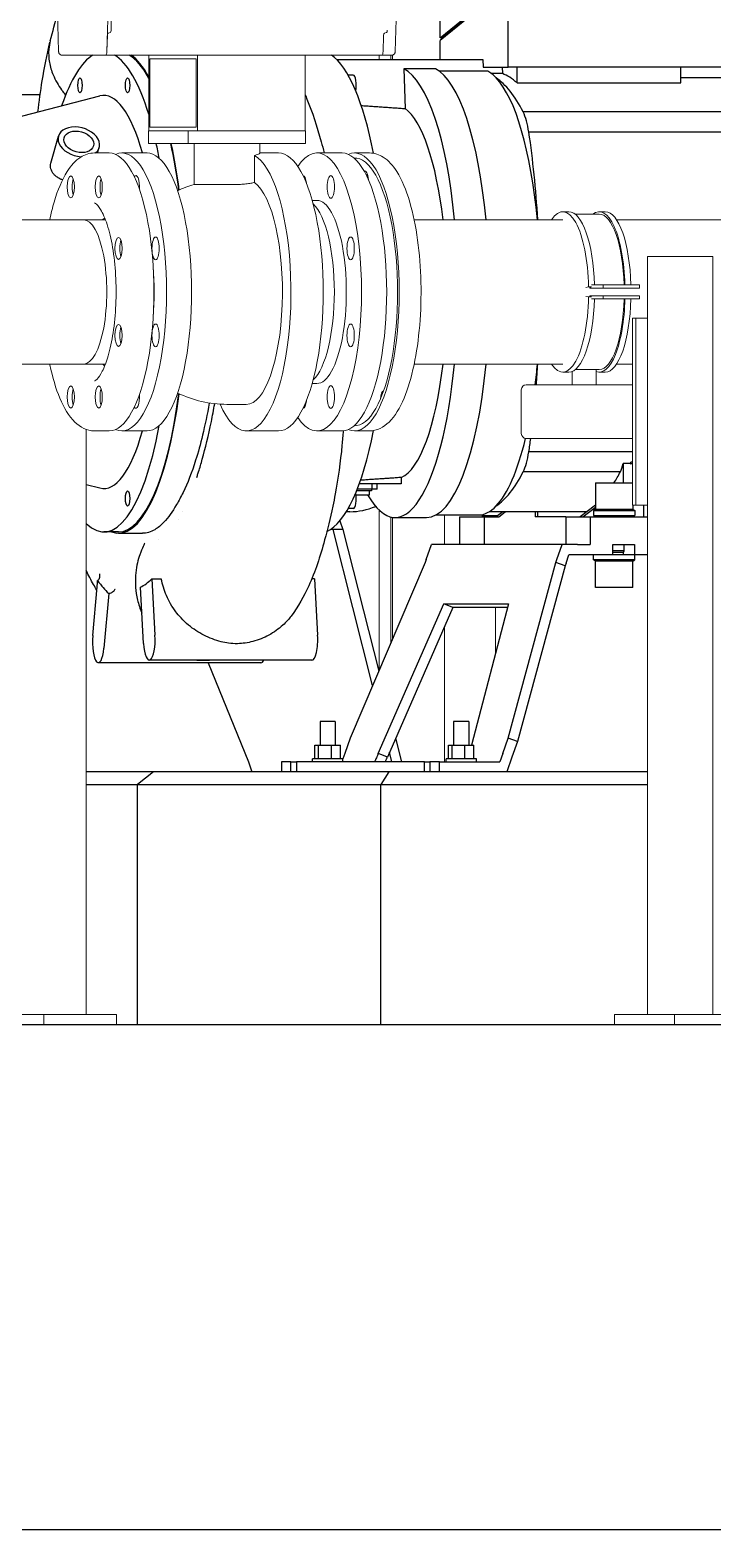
# Model space of a CAD drawing. Header units: millimetres. Extents: x -4172 to 126100, y -2 to 142133.
# Drawn here: x 114656 to 115197, y 42418 to 43605 of the extents above; entities that cross this region are included whole.
import ezdxf

# ---------------------------------------------------------------- set-up
doc = ezdxf.new("R2010")
doc.units = ezdxf.units.MM
doc.header["$LTSCALE"] = 100
doc.layers.add('P_Biomass (BM)', color=150, linetype='Continuous', lineweight=18, true_color=0x007fff)
doc.layers.add('Visible', color=7, linetype='Continuous', lineweight=25)

msp = doc.modelspace()

# ---------------------------------------------------------------- linework, layer by layer
at = {"layer": 'P_Biomass (BM)'}
for p, q in [((114720.54, 43646.25), (114720.54, 43604.91)), ((114677.73, 43631.07), (114679.01, 43587.93)), ((114717.25, 43587.8), (114718.52, 43630.94)), ((114946.61, 43631.07), (114945.33, 43587.93)), ((114717.25, 43587.8), (114717.63, 43600.64)), ((114719.96, 43602.92), (114718.21, 43602.44)), ((114936.21, 43600.64), (114935.83, 43587.8)), ((114936.21, 43600.64), (114935.83, 43587.8)), ((114938.53, 43602.92), (114936.79, 43602.44)), ((114681.33, 43585.08), (114708.15, 43585.08)), ((114716.29, 43585.08), (114708.15, 43585.08)), ((114716.29, 43585.08), (114782.96, 43585.08)), ((114750.29, 43585.08), (114750.29, 43525.08)), ((114751.25, 43582.08), (114787.86, 43582.08)), ((114751.25, 43528.08), (114751.25, 43582.08)), ((114788.82, 43585.08), (114782.96, 43585.08)), ((114787.86, 43582.08), (114787.86, 43528.08)), ((114788.82, 43585.08), (114788.82, 43525.08)), ((114874.05, 43585.08), (114788.82, 43585.08)), ((114874.05, 43585.08), (114934.87, 43585.08)), ((114874.05, 43585.08), (114874.05, 43525.08)), ((114932.73, 43585.08), (114932.73, 43581.58)), ((114934.87, 43585.08), (114943.01, 43585.08)), ((114942, 43585.08), (114942, 43581.58)), ((114943.13, 43585.08), (114943.13, 43581.58)), ((114787.86, 43528.08), (114751.25, 43528.08)), ((114750.03, 43525.08), (114781.5, 43525.08)), ((114750.03, 43515.08), (114750.03, 43525.08)), ((114785.29, 43525.08), (114781.5, 43525.08)), ((114781.5, 43525.08), (114781.5, 43515.08)), ((114788.82, 43525.08), (114785.29, 43525.08)), ((114874.05, 43525.08), (114788.82, 43525.08)), ((114874.31, 43525.08), (114874.05, 43525.08)), ((114874.31, 43515.08), (114874.31, 43525.08)), ((114719.12, 43507.58), (114707.28, 43507.58)), ((114748.95, 43507.58), (114729.07, 43507.58)), ((114781.5, 43515.08), (114750.03, 43515.08)), ((114781.5, 43515.08), (114874.31, 43515.08)), ((114786.17, 43515.08), (114786.17, 43482.7)), ((114834.08, 43505.69), (114834.08, 43484.23)), ((114838.17, 43515.08), (114838.17, 43507.26)), ((114853.13, 43507.58), (114838.17, 43507.58)), ((114903.32, 43507.58), (114883.43, 43507.58)), ((114913.27, 43507.58), (114925.1, 43507.58)), ((114786.17, 43482.7), (114820.52, 43482.7)), ((114883.43, 43470.08), (114879.69, 43470.08)), ((115082.79, 43461.08), (115078.05, 43461.08)), ((115106.94, 43459.08), (115087.86, 43459.08)), ((115111.67, 43461.08), (115106.94, 43461.08)), ((114716.06, 43454.73), (114339.15, 43454.73)), ((114716.06, 43454.73), (114698.76, 43454.73)), ((115078.05, 43454.73), (114960.41, 43454.73)), ((116972.14, 43454.73), (115120.56, 43454.73)), ((115145.38, 43425.58), (115145.17, 43425.58)), ((115145.17, 42825.58), (115145.17, 43425.58)), ((115145.38, 43425.58), (115156.46, 43425.58)), ((115161.53, 43425.58), (115156.46, 43425.58)), ((115161.53, 43425.58), (115194.2, 43425.58)), ((115196.92, 43425.58), (115194.2, 43425.58)), ((115196.92, 42825.58), (115196.92, 43425.58)), ((115096.37, 43401.17), (115098.4, 43401.57)), ((115098.4, 43401.57), (115100.77, 43401.57)), ((115100.13, 43401.44), (115099.33, 43401.28)), ((115109.96, 43400.58), (115099.34, 43400.58)), ((115100.73, 43403.08), (115109.96, 43403.08)), ((115109.96, 43403.08), (115109.96, 43400.58)), ((115109.96, 43403.08), (115138.85, 43403.08)), ((115109.96, 43400.58), (115138.85, 43400.58)), ((115138.85, 43400.58), (115138.85, 43403.08)), ((115096.37, 43393.99), (115098.4, 43393.59)), ((115098.4, 43393.59), (115100.77, 43393.59)), ((115100.13, 43393.72), (115099.33, 43393.87)), ((115109.96, 43394.58), (115099.34, 43394.58)), ((115100.73, 43392.08), (115109.96, 43392.08)), ((115109.96, 43392.08), (115109.96, 43394.58)), ((115109.96, 43394.58), (115138.85, 43394.58)), ((115109.96, 43392.08), (115138.85, 43392.08)), ((115138.85, 43394.58), (115138.85, 43392.08)), ((115135.81, 43376.83), (115133.24, 43376.83)), ((115133.24, 43228.83), (115133.24, 43376.83)), ((115135.81, 43376.83), (115145.17, 43376.83)), ((115135.81, 43228.83), (115135.81, 43376.83)), ((114716.06, 43340.43), (114339.15, 43340.43)), ((114716.06, 43340.43), (114698.76, 43340.43)), ((115078.05, 43340.43), (114960.41, 43340.43)), ((115133.24, 43340.43), (115120.56, 43340.43)), ((115078.05, 43334.08), (115082.79, 43334.08)), ((115085.36, 43334.59), (115085.36, 43324.08)), ((115087.86, 43336.08), (115104.36, 43336.08)), ((115104.36, 43336.08), (115104.36, 43324.08)), ((115104.36, 43336.08), (115106.94, 43336.08)), ((115106.94, 43334.08), (115111.67, 43334.08)), ((114883.43, 43325.08), (114879.69, 43325.08)), ((115045.19, 43285.58), (115045.19, 43320.08)), ((115133.24, 43324.08), (115048.98, 43324.08)), ((114827.56, 43308.58), (114812.17, 43308.58)), ((114700.87, 42825.58), (114700.87, 43288.71)), ((114719.12, 43287.58), (114707.28, 43287.58)), ((114748.95, 43287.58), (114729.07, 43287.58)), ((114853.13, 43287.58), (114827.56, 43287.58)), ((114903.32, 43287.58), (114883.43, 43287.58)), ((114913.27, 43287.58), (114925.1, 43287.58)), ((115133.24, 43281.58), (115048.98, 43281.58)), ((114932.73, 43224.88), (114932.73, 43098.3)), ((114942, 43219.47), (114942, 43119.99)), ((114943.13, 43219.25), (114943.13, 43122.63)), ((114984.48, 43221.08), (114984.48, 43197.58)), ((115135.81, 43228.83), (115133.24, 43228.83)), ((115145.17, 43228.83), (115135.81, 43228.83)), ((115024.73, 43111.45), (115024.73, 43147.91)), ((114984.48, 43132.9), (114984.48, 43025.58)), ((114626.1, 42825.58), (114667.27, 42825.58)), ((114667.27, 42817.58), (114667.27, 42825.58)), ((114667.27, 42825.58), (114724.9, 42825.58)), ((114724.9, 42817.58), (114724.9, 42825.58)), ((115118.87, 42825.58), (115166.4, 42825.58)), ((115118.87, 42817.58), (115118.87, 42825.58)), ((115166.4, 42817.58), (115166.4, 42825.58)), ((115166.4, 42825.58), (115223.22, 42825.58))]:
    msp.add_line(p, q, dxfattribs=at)
for start, end in [(106.98581, 115.97196), (244.02804, 270)]:
    msp.add_arc((114812.17, 43397.58), 89, start, end, dxfattribs=at)
for centre, major_axis, ratio, start_param, end_param in [((114718.27, 43600.45), (0, 2), 0.3211089, 0.0872665, 1.4790774), ((114719.9, 43604.91), (0, -2), 0.3211089, 0.0872665, 1.5707963), ((114936.85, 43600.45), (0, 2), 0.3211089, 0.0872665, 1.4790774), ((114938.48, 43604.91), (0, -2), 0.3211089, 0.0872665, 1.5707963), ((114716.29, 43588.08), (0, -3), 0.3211089, 0, 1.4790774), ((114716.29, 43588.08), (0, -3), 0.3211089, 0, 1.4790774), ((114934.87, 43588.08), (0, -3), 0.3211089, 0, 1.4790774), ((114934.87, 43588.08), (0, -3), 0.3211089, 0, 1.4790774), ((114883.43, 43397.58), (0, -110), 0.3211089, 5.8398141, 9.8681492), ((114719.12, 43397.58), (0, -110), 0.3211089, 0, 3.1415927), ((114729.07, 43397.58), (0, -110), 0.3211089, 6.1419549, 9.5660084), ((114748.95, 43397.58), (0, -110), 0.3211089, 0, 3.1415927), ((114827.56, 43397.58), (0, -110), 0.3211089, 5.6524208, 9.2392034), ((114853.13, 43397.58), (0, -110), 0.3211089, 0, 3.1415927), ((114903.32, 43397.58), (0, -110), 0.3211089, 0, 3.1415927), ((114913.27, 43397.58), (0, 110), 0.3211089, 3.0003622, 6.4244158), ((114913.27, 43397.58), (0, 106), 0.3211089, 3.1271237, 6.2976542), ((114921.4, 43484.5), (0, 8.75), 0.3211089, 4.9353322, 6.4814636), ((114692.44, 43480.73), (0, -8.75), 0.3211089, 3.881369, 5.543409), ((114714.56, 43480.73), (0, -8.75), 0.3211089, 3.881369, 5.543409), ((114740.13, 43480.73), (0, 9), 0.3211089, 4.4950185, 6.738261), ((114827.56, 43397.58), (0, -89), 0.3211089, 0, 2.9115206), ((114872.37, 43480.73), (0, 9), 0.3211089, 5.04928, 6.2679634), ((114925.19, 43484.5), (0, -8.75), 0.3211089, 3.881369, 4.1360885), ((114883.43, 43397.58), (0, -72.5), 0.3211089, 0, 3.1415927), ((114873.96, 43397.58), (0, -72.5), 0.3211089, 0.2837358, 2.8578569), ((115078.05, 43397.58), (0, 63.5), 0.3211089, 4.7752285, 6.7342121), ((115082.79, 43397.58), (0, 63.5), 0.3211089, 4.7991118, 6.2831853), ((115106.94, 43397.58), (0, 63.5), 0.3211089, 4.7991118, 6.5348311), ((115106.94, 43397.58), (0, 61.5), 0.3211089, 4.8019395, 6.2831853), ((115111.67, 43397.58), (0, 63.5), 0.3211089, 4.7991118, 6.2831853), ((114698.76, 43397.58), (0, -57.15), 0.3211089, 0, 3.1415927), ((114719.12, 43397.58), (0, 59.5), 0.3211089, 0.1879347, 0.2819878), ((114730.2, 43432.02), (0, -8.75), 0.3211089, 3.881369, 5.543409), ((114729.07, 43397.58), (0, 79.73), 0.3211089, 4.4616727, 4.9631053), ((115080.42, 43397.58), (0, 59), 0.3211089, 4.7632584, 4.7752285), ((115078.05, 43397.58), (0, -63.5), 0.3211089, 5.8321585, 7.7911421), ((115082.79, 43397.58), (0, -63.5), 0.3211089, 0, 1.4840735), ((115080.42, 43397.58), (0, -59), 0.3211089, 1.5079568, 1.5199269), ((115106.94, 43397.58), (0, -63.5), 0.3211089, 6.1565728, 7.7672588), ((115106.94, 43397.58), (0, -61.5), 0.3211089, 0, 1.4812458), ((115111.67, 43397.58), (0, -63.5), 0.3211089, 0, 1.4840735), ((114730.2, 43363.14), (0, -8.75), 0.3211089, 3.881369, 5.543409), ((114719.12, 43397.58), (0, -59.5), 0.3211089, 6.0011975, 6.0952506), ((114692.44, 43314.43), (0, -8.75), 0.3211089, 3.881369, 5.543409), ((114714.56, 43314.43), (0, -8.75), 0.3211089, 3.881369, 5.543409), ((114740.13, 43314.43), (0, -9), 0.3211089, 5.8281097, 8.0713521), ((114936.38, 43310.65), (0, 8.75), 0.3211089, 0.0471681, 1.3362067), ((115048.98, 43320.08), (0, 4), 0.9470423, 0, 1.5707963), ((114872.37, 43314.43), (0, -9), 0.3211089, 0.015222, 1.2339053), ((115048.98, 43285.58), (0, -4), 0.9470423, 4.712389, 6.2831853)]:
    msp.add_ellipse(centre, major_axis=major_axis, ratio=ratio, start_param=start_param, end_param=end_param, dxfattribs=at)
for centre, major_axis in [((114688.65, 43480.73), (0, 8.75)), ((114710.77, 43480.73), (0, 8.75)), ((114894.49, 43480.73), (0, 9)), ((114726.41, 43432.02), (0, 8.75)), ((114755.77, 43432.02), (0, 9)), ((114910.13, 43432.02), (0, 9)), ((114726.41, 43363.14), (0, -8.75)), ((114755.77, 43363.14), (0, 9)), ((114910.13, 43363.14), (0, 9)), ((114688.65, 43314.43), (0, -8.75)), ((114710.77, 43314.43), (0, -8.75)), ((114894.49, 43314.43), (0, -9))]:
    msp.add_ellipse(centre, major_axis=major_axis, ratio=0.3211089, dxfattribs=at)
for points, knots in [([(114679.01, 43587.93), (114679.01, 43587.77), (114679.02, 43587.6), (114679.07, 43587.28), (114679.1, 43587.11), (114679.19, 43586.77), (114679.24, 43586.59), (114679.44, 43586.18), (114679.57, 43585.94), (114680.03, 43585.51), (114680.27, 43585.33), (114680.81, 43585.13), (114681.06, 43585.08), (114681.32, 43585.08), (114681.32, 43585.08), (114681.33, 43585.08)], [0.091719, 0.091719, 0.091719, 0.091719, 0.3875344, 0.3875344, 0.6833499, 0.6833499, 0.9791654, 0.9791654, 1.2749809, 1.2749809, 1.45267, 1.45267, 1.568852, 1.568852, 1.5707963, 1.5707963, 1.5707963, 1.5707963]), ([(114945.33, 43587.93), (114945.33, 43587.77), (114945.31, 43587.6), (114945.27, 43587.28), (114945.24, 43587.11), (114945.15, 43586.77), (114945.09, 43586.59), (114944.9, 43586.18), (114944.77, 43585.94), (114944.31, 43585.51), (114944.07, 43585.33), (114943.53, 43585.13), (114943.28, 43585.08), (114943.02, 43585.08), (114943.02, 43585.08), (114943.01, 43585.08)], [3.2333116, 3.2333116, 3.2333116, 3.2333116, 3.5291271, 3.5291271, 3.8249426, 3.8249426, 4.120758, 4.120758, 4.4165735, 4.4165735, 4.5942627, 4.5942627, 4.7104446, 4.7104446, 4.712389, 4.712389, 4.712389, 4.712389]), ([(114707.28, 43507.58), (114703.43, 43507.58), (114699.68, 43506.32), (114692.21, 43501.59), (114688.76, 43497.65), (114681.64, 43486.4), (114678.26, 43478.27), (114674.17, 43464.35), (114673, 43459.66), (114671.98, 43454.73)], [4.71238898, 4.71238898, 4.71238898, 4.71238898, 4.91285315, 4.91285315, 5.18154283, 5.18154283, 5.54134995, 5.54134995, 5.70763456, 5.70763456, 5.70763456, 5.70763456]), ([(114838.17, 43507.26), (114838.17, 43507.22), (114838.15, 43507.17), (114838, 43506.98), (114837.71, 43506.81), (114836.81, 43506.43), (114836.2, 43506.23), (114835.07, 43505.92), (114834.6, 43505.8), (114834.08, 43505.69)], [12.620667, 12.620667, 12.620667, 12.620667, 12.7842026, 12.7842026, 13.2758776, 13.2758776, 13.7675525, 13.7675525, 14.0512887, 14.0512887, 14.0512887, 14.0512887]), ([(114925.1, 43507.58), (114928.96, 43507.58), (114932.71, 43506.32), (114940.18, 43501.59), (114943.62, 43497.65), (114950.75, 43486.4), (114954.12, 43478.27), (114959.57, 43459.77), (114961.67, 43449.56), (114964.62, 43427.96), (114965.5, 43416.62), (114966.03, 43393.77), (114965.7, 43382.27), (114963.84, 43360.11), (114962.33, 43349.46), (114958.19, 43329.91), (114955.56, 43321.05), (114949.11, 43305.67), (114945.32, 43299.25), (114936.33, 43290.45), (114930.95, 43287.58), (114925.1, 43287.58)], [1.4402658, 1.4402658, 1.4402658, 1.4402658, 1.64073, 1.64073, 1.9094197, 1.9094197, 2.2692268, 2.2692268, 2.6087118, 2.6087118, 2.9386018, 2.9386018, 3.2658792, 3.2658792, 3.5940816, 3.5940816, 3.9277565, 3.9277565, 4.2775594, 4.2775594, 4.5818585, 4.5818585, 4.5818585, 4.5818585]), ([(114834.08, 43484.23), (114833.69, 43484.13), (114833.28, 43484.03), (114831.81, 43483.69), (114830.63, 43483.47), (114828.03, 43483.09), (114826.6, 43482.94), (114823.63, 43482.75), (114822.07, 43482.7), (114820.52, 43482.7)], [-1.6866973, -1.6866973, -1.6866973, -1.6866973, -1.478624, -1.478624, -0.9857494, -0.9857494, -0.4928747, -0.4928747, 0, 0, 0, 0]), ([(114707.28, 43327.08), (114707.32, 43327.08), (114707.87, 43327.02), (114710.57, 43329.75), (114712.09, 43331.85), (114715.22, 43337.98), (114716.84, 43342.16), (114719.82, 43352.39), (114721.15, 43358.55), (114723.22, 43372.18), (114723.93, 43379.68), (114724.61, 43395.12), (114724.56, 43403.08), (114723.68, 43418.51), (114722.86, 43425.99), (114720.55, 43439.59), (114719.09, 43445.72), (114715.81, 43455.83), (114714, 43459.89), (114710.7, 43465.36), (114709.17, 43466.94), (114707.48, 43468.14), (114707.31, 43468.08), (114707.28, 43468.08)], [1.5707963, 1.5707963, 1.5707963, 1.5707963, 1.8849556, 1.8849556, 2.1322531, 2.1322531, 2.4047746, 2.4047746, 2.7001526, 2.7001526, 3.0064402, 3.0064402, 3.3166471, 3.3166471, 3.6266091, 3.6266091, 3.9318624, 3.9318624, 4.2239699, 4.2239699, 4.4878432, 4.4878432, 4.712389, 4.712389, 4.712389, 4.712389]), ([(114671.98, 43340.43), (114672.02, 43340.21), (114672.07, 43339.99), (114674.2, 43329.91), (114676.83, 43321.05), (114683.27, 43305.67), (114687.07, 43299.25), (114696.06, 43290.45), (114701.44, 43287.58), (114707.28, 43287.58)], [6.85873606, 6.85873606, 6.85873606, 6.85873606, 6.86620471, 6.86620471, 7.1998796, 7.1998796, 7.54968252, 7.54968252, 7.85398163, 7.85398163, 7.85398163, 7.85398163])]:
    msp.add_open_spline(points, degree=3, knots=knots, dxfattribs=at)
at = {"layer": 'Visible'}
for p, q in [((114981.05, 43598.58), (114981.05, 43655.58)), ((114981.05, 43598.58), (115034.87, 43642.58)), ((115034.87, 43640.58), (114981.05, 43596.58)), ((114982.12, 43598.8), (115035.4, 43642.36)), ((115034.87, 43575.58), (115034.87, 43640.58)), ((114982.12, 43598.58), (114981.05, 43598.58)), ((114981.05, 43581.58), (114981.05, 43596.58)), ((114982.12, 43598.8), (114982.12, 43597.45)), ((114899.02, 43581.58), (115014.77, 43581.58)), ((115014.77, 43581.58), (115014.95, 43575.58)), ((115014.95, 43575.58), (115034.87, 43575.58)), ((115030.08, 43575.58), (115030.23, 43570.35)), ((115245.95, 43575.58), (115034.87, 43575.58)), ((115041.86, 43562.99), (115041.86, 43575.58)), ((115171.54, 43562.99), (115171.54, 43575.58)), ((114912.25, 43569.11), (114908.14, 43569.11)), ((114952.31, 43574.28), (114953.23, 43542.74)), ((114977.29, 43574.28), (114952.31, 43574.28)), ((115018.65, 43572.23), (114980.51, 43572.23)), ((115030.23, 43570.35), (115021.6, 43570.35)), ((115171.54, 43567.27), (115232.39, 43567.27)), ((114664.36, 43553.61), (114631.24, 43553.61)), ((114637.43, 43533.45), (114711.63, 43552.76)), ((115041.86, 43562.99), (115171.54, 43562.99)), ((115527.98, 43540.03), (115046.75, 43540.03)), ((114672.9, 43499.55), (114678.83, 43520.86)), ((115532.41, 43524.1), (115051.18, 43524.1)), ((114709.9, 43507.58), (114711.1, 43511.88)), ((115133.24, 43271.06), (115051.18, 43271.06)), ((115123.59, 43255.12), (115046.75, 43255.12)), ((115125.95, 43261.71), (115125.95, 43246.58)), ((115131.72, 43261.71), (115125.95, 43261.71)), ((115131.72, 43261.58), (115131.72, 43261.71)), ((115131.72, 43261.58), (115131.99, 43261.58)), ((115131.99, 43261.58), (115131.99, 43262.72)), ((115133.24, 43262.72), (115131.99, 43262.72)), ((115133.24, 43261.58), (115131.99, 43261.58)), ((114700.87, 43245.19), (114711.63, 43242.39)), ((114950.15, 43245.58), (114916.94, 43245.58)), ((114927.04, 43241.58), (114927.04, 43245.58)), ((114931.18, 43241.58), (114931.18, 43245.58)), ((114950.23, 43250.7), (114950.15, 43245.58)), ((115103.95, 43246.58), (115133.24, 43246.58)), ((115103.95, 43246.58), (115103.95, 43225.58)), ((115118.72, 43246.61), (115118.72, 43246.58)), ((114914.31, 43237.08), (114925.05, 43237.08)), ((114926.55, 43240.08), (114914.82, 43240.08)), ((114927.04, 43241.58), (114915.42, 43241.58)), ((114925.05, 43237.08), (114925.05, 43240.08)), ((114926.55, 43241.58), (114926.55, 43240.08)), ((114931.18, 43241.58), (114927.04, 43241.58)), ((114776.99, 43223.58), (114776.99, 43223.58)), ((114909.52, 43223.58), (114906.68, 43223.58)), ((114912.25, 43226.05), (114908.14, 43226.05)), ((114945.28, 43219.08), (114970.26, 43219.08)), ((114977.67, 43221.08), (115011.56, 43221.08)), ((114996.33, 43219.58), (115015.8, 43219.58)), ((114996.33, 43219.58), (114996.33, 43197.58)), ((115013.85, 43221.27), (115013.85, 43220.58)), ((115013.85, 43220.58), (115026.69, 43220.58)), ((115015.8, 43219.58), (115027.33, 43219.58)), ((115015.8, 43219.58), (115015.8, 43197.58)), ((115097.09, 43223.58), (115019.79, 43223.58)), ((115022.25, 43219.58), (115022.25, 43220.58)), ((115030.62, 43223.58), (115025.38, 43219.58)), ((115027.33, 43219.58), (115032.56, 43223.58)), ((115056.14, 43223.58), (115056.14, 43219.58)), ((115058.09, 43219.58), (115056.14, 43219.58)), ((115058.09, 43223.58), (115058.09, 43219.58)), ((115080.33, 43219.58), (115058.09, 43219.58)), ((115080.33, 43219.58), (115080.33, 43197.58)), ((115080.33, 43219.58), (115099.79, 43219.58)), ((115103.95, 43228.82), (115091.85, 43219.58)), ((115093.8, 43219.58), (115103.95, 43227.33)), ((115099.79, 43219.58), (115099.79, 43197.58)), ((115099.79, 43219.58), (115145.17, 43219.58)), ((115103.95, 43225.58), (115102.3, 43224.58)), ((115102.3, 43224.58), (115135.1, 43224.58)), ((115102.3, 43224.58), (115102.3, 43220.58)), ((115102.3, 43220.58), (115135.1, 43220.58)), ((115103.95, 43225.58), (115133.45, 43225.58)), ((115110.7, 43219.58), (115110.7, 43220.58)), ((115126.7, 43219.58), (115126.7, 43220.58)), ((115133.45, 43228.83), (115133.45, 43225.58)), ((115133.45, 43225.58), (115135.1, 43224.58)), ((115135.1, 43224.58), (115135.1, 43220.58)), ((115142.28, 43219.58), (115142.28, 43228.83)), ((114726.28, 43207.58), (114714.75, 43207.58)), ((114773.53, 43217.58), (114773.53, 43217.58)), ((114896.23, 43209.58), (114894.15, 43209.58)), ((114903.92, 43209.58), (114896.23, 43209.58)), ((114927.5, 43086.06), (114896.23, 43209.58)), ((114901.65, 43216.48), (114903.92, 43209.58)), ((114903.92, 43209.58), (114932.33, 43097.36)), ((114726.28, 43206.58), (114745.36, 43206.58)), ((114758.13, 43201.3), (114758.13, 43201.3)), ((114969.95, 43185.74), (114974.09, 43197.58)), ((115077.55, 43197.58), (114974.09, 43197.58)), ((115073.41, 43185.74), (115077.55, 43197.58)), ((115089.66, 43197.58), (115077.55, 43197.58)), ((115089.66, 43197.58), (115099.79, 43197.58)), ((115117.56, 43197.58), (115134.85, 43197.58)), ((115117.56, 43189.58), (115117.56, 43197.58)), ((115126.7, 43192.58), (115126.7, 43197.58)), ((115134.85, 43197.58), (115134.85, 43189.58)), ((114969.18, 43183.53), (114909.71, 43044.46)), ((114969.95, 43185.74), (114969.18, 43183.53)), ((115034.87, 43044.46), (115072.64, 43183.53)), ((115072.64, 43183.53), (115073.41, 43185.74)), ((115079.86, 43180.8), (115072.64, 43183.53)), ((115080.63, 43183), (115082.93, 43189.58)), ((115089.66, 43189.58), (115082.93, 43189.58)), ((115117.56, 43189.58), (115089.66, 43189.58)), ((115102.3, 43185.58), (115102.3, 43189.58)), ((115135.1, 43185.58), (115102.3, 43185.58)), ((115103.95, 43184.58), (115102.3, 43185.58)), ((115133.45, 43184.58), (115103.95, 43184.58)), ((115103.95, 43163.58), (115103.95, 43184.58)), ((115126.7, 43192.58), (115117.56, 43192.58)), ((115126.16, 43191.35), (115117.56, 43191.35)), ((115131.16, 43189.58), (115117.56, 43189.58)), ((115126.16, 43191.35), (115126.7, 43192.58)), ((115126.16, 43189.58), (115126.16, 43191.35)), ((115134.85, 43189.58), (115131.16, 43189.58)), ((115133.45, 43184.58), (115135.1, 43185.58)), ((115133.45, 43163.58), (115133.45, 43184.58)), ((115145.17, 43189.58), (115134.85, 43189.58)), ((115135.1, 43185.58), (115135.1, 43189.58)), ((115079.86, 43180.8), (115042.09, 43041.72)), ((115080.63, 43183), (115079.86, 43180.8)), ((114706.08, 43125.57), (114709.48, 43164.12)), ((114746.29, 43119.23), (114743.71, 43163.86)), ((114752.7, 43170.56), (114755.27, 43125.93)), ((114752.7, 43170.56), (114760.25, 43170.56)), ((114881.41, 43170.56), (114879.36, 43170.56)), ((114881.41, 43170.56), (114883.99, 43125.93)), ((115133.45, 43163.58), (115103.95, 43163.58)), ((114718.66, 43159), (114714.82, 43115.58)), ((114932.02, 43032.16), (114983.82, 43150.64)), ((114991.04, 43147.91), (114939.24, 43029.42)), ((114991.04, 43147.91), (114983.82, 43150.64)), ((114983.82, 43150.64), (115035, 43150.64)), ((115034.28, 43147.91), (114991.04, 43147.91)), ((115035, 43150.64), (115005.72, 43038.88)), ((114793.85, 43125.93), (114793.85, 43125.93)), ((114839.16, 43104.08), (114710.45, 43104.08)), ((114879.49, 43106.08), (114750.78, 43106.08)), ((114797.47, 43104.08), (114829.22, 43025.58)), ((114897.96, 43057.58), (114885.96, 43057.58)), ((114885.96, 43057.58), (114885.96, 43038.88)), ((114897.96, 43057.58), (114897.96, 43038.88)), ((115003.65, 43057.58), (114991.65, 43057.58)), ((114991.65, 43057.58), (114991.65, 43038.88)), ((115003.65, 43057.58), (115003.65, 43038.88)), ((114909.71, 43044.46), (114905.41, 43032.16)), ((114945.75, 43044.33), (114950.5, 43025.58)), ((115030.57, 43032.16), (115034.87, 43044.46)), ((115042.09, 43041.72), (115034.87, 43044.46)), ((115042.09, 43041.72), (115037.79, 43029.42)), ((114881.87, 43038.88), (114884.76, 43038.88)), ((114881.87, 43028.08), (114881.87, 43038.88)), ((114884.76, 43038.88), (114894.85, 43038.88)), ((114884.76, 43028.08), (114884.76, 43038.88)), ((114894.85, 43038.88), (114902.05, 43038.88)), ((114894.85, 43028.08), (114894.85, 43038.88)), ((114902.05, 43028.08), (114902.05, 43038.88)), ((114905.41, 43032.16), (114903.96, 43028.02)), ((114934.94, 43031.05), (114932.02, 43032.16)), ((114939.24, 43029.42), (114934.94, 43031.05)), ((114942.81, 43025.58), (114940.88, 43033.19)), ((114987.56, 43038.88), (114990.45, 43038.88)), ((114987.56, 43028.08), (114987.56, 43038.88)), ((114990.45, 43038.88), (115000.54, 43038.88)), ((114990.45, 43028.08), (114990.45, 43038.88)), ((115000.54, 43038.88), (115007.74, 43038.88)), ((115000.54, 43028.08), (115000.54, 43038.88)), ((115007.74, 43028.08), (115007.74, 43038.88)), ((115030.57, 43032.16), (115028.27, 43025.58)), ((115037.79, 43029.42), (115033.65, 43017.58)), ((114754.1, 43017.58), (114700.87, 43017.58)), ((114754.1, 43017.58), (114741.42, 43007.58)), ((114940.35, 43017.58), (114754.1, 43017.58)), ((114829.22, 43025.58), (114831.85, 43017.58)), ((114862.91, 43025.58), (114855.33, 43025.58)), ((114855.33, 43025.58), (114855.33, 43017.58)), ((114862.91, 43025.58), (114867.22, 43025.58)), ((114862.91, 43017.58), (114862.91, 43025.58)), ((114968.6, 43025.58), (114867.22, 43025.58)), ((114867.22, 43025.58), (114867.22, 43017.58)), ((114903.96, 43028.08), (114879.96, 43028.08)), ((114879.96, 43025.58), (114879.96, 43028.08)), ((114903.96, 43025.58), (114903.96, 43028.08)), ((114940.35, 43017.58), (114934.09, 43007.58)), ((115145.17, 43017.58), (114940.35, 43017.58)), ((114968.6, 43025.58), (114972.91, 43025.58)), ((114968.6, 43017.58), (114968.6, 43025.58)), ((114980.49, 43025.58), (114972.91, 43025.58)), ((114972.91, 43025.58), (114972.91, 43017.58)), ((114980.49, 43025.58), (115021.54, 43025.58)), ((114980.49, 43017.58), (114980.49, 43025.58)), ((115009.65, 43028.08), (114985.65, 43028.08)), ((114985.65, 43025.58), (114985.65, 43028.08)), ((115009.65, 43025.58), (115009.65, 43028.08)), ((115021.54, 43025.58), (115028.27, 43025.58)), ((114700.87, 43007.58), (114741.42, 43007.58)), ((114741.42, 43007.58), (114934.09, 43007.58)), ((114741.42, 42817.58), (114741.42, 43007.58)), ((114934.09, 43007.58), (115145.17, 43007.58)), ((114934.09, 42817.58), (114934.09, 43007.58)), ((113978.57, 42817.58), (117574.34, 42817.58)), ((117574.34, 42417.58), (113786.17, 42417.58))]:
    msp.add_line(p, q, dxfattribs=at)
for centre, major_axis, ratio, start_param, end_param in [((114714.75, 43397.58), (0, 190), 0.2781319, 0.1623998, 0.6835687), ((114714.75, 43397.58), (0, 190), 0.2781319, 5.5457617, 6.1207855), ((114726.28, 43397.58), (0, 190), 0.2781319, 5.8116394, 6.1207855), ((114726.28, 43397.58), (0, 191), 0.2781319, 5.8143073, 6.0914518), ((114884.77, 43397.58), (0, 191), 0.2781319, 5.3243959, 6.0914519), ((114912.25, 43561.11), (0, 8), 0.2781319, 4.1397851, 6.2831853), ((114945.28, 43397.58), (0, 178.5), 0.2781319, 5.0382959, 6.1411566), ((114970.26, 43397.58), (0, 178.5), 0.2781319, 5.0382959, 6.1411566), ((115011.56, 43397.58), (0, 176.5), 0.2781319, 5.9988313, 6.1383014), ((115011.56, 43397.58), (0, 176.5), 0.2781319, 5.0421279, 5.9988313), ((115011.56, 43302.08), (0, 269.5), 0.2781319, 5.7944931, 6.098407), ((115023.09, 43302.08), (0, 269.5), 0.2781319, 6.030026, 6.1877532), ((114714.75, 43397.58), (0, 155.59), 0.2781319, 5.4976047, 6.3554575), ((114945.28, 43397.58), (0, 147.95), 0.2781319, 5.1089921, 6.08877), ((115039.79, 43499.07), (0, 48), 0.2781319, 5.2608798, 5.7346944), ((114694.96, 43516.37), (16.14, -4.49), 0.6792064, 5.8350883, 11.3019845), ((114985, 43397.58), (0, 269.5), 0.2781319, 4.9260708, 5.2010812), ((114714.75, 43397.58), (0, 190), 0.2781319, 5.3027905, 5.3791209), ((114726.28, 43397.58), (0, 190), 0.2781319, 5.1497318, 5.3791209), ((114726.28, 43397.58), (0, 191), 0.2781319, 5.1480707, 5.3750073), ((114945.28, 43397.58), (0, -178.5), 0.2781319, 5.8302345, 7.5280747), ((114945.28, 43397.58), (0, -147.95), 0.2781319, 0.1203914, 1.1741932), ((114970.26, 43397.58), (0, -178.5), 0.2781319, 0, 1.2448894), ((115011.56, 43397.58), (0, 176.5), 0.2781319, 4.2828732, 4.3826501), ((114985, 43397.58), (0, 269.5), 0.2781319, 4.4361623, 4.4987072), ((114726.28, 43397.58), (0, -191), 0.2781319, 6.1808115, 7.4182999), ((114726.28, 43397.58), (0, -190), 0.2781319, 0, 1.1334535), ((114714.75, 43397.58), (0, -190), 0.2781319, 6.0172743, 7.2635801), ((114714.75, 43397.58), (0, -155.59), 0.2781319, 6.2109131, 7.0687659), ((114884.77, 43397.58), (0, -191), 0.2781319, 0.1235522, 0.9587894), ((115011.56, 43397.58), (0, -176.5), 0.2781319, 0.284354, 0.8538492), ((114985, 43397.58), (0, 269.5), 0.2781319, 4.2236968, 4.2674235), ((115039.79, 43296.08), (0, 48), 0.2781319, 3.6900835, 4.1638981), ((115011.56, 43493.08), (0, -269.5), 0.2781319, 0.1847783, 0.4886922), ((115088.4, 43493.08), (0, -269.5), 0.2781319, 0.4163803, 0.4886922), ((115116.63, 43296.08), (0, -48), 0.2781319, 0.5484909, 0.7726187), ((115122.4, 43296.08), (0, -48), 0.2781319, 0.7726187, 0.8021411), ((114912.25, 43234.05), (0, -8), 0.2781319, 0, 2.1434002), ((114909.52, 43493.08), (0, -269.5), 0.4286222, 0, 0.1777017), ((115011.56, 43397.58), (0, -176.5), 0.2781319, 0, 0.284354), ((114734.93, 43397.58), (0, -235.85), 0.2781319, 0.1343603, 0.274397), ((114710.45, 43120.58), (0, -16.5), 0.2781319, 4.4047833, 7.5463759), ((114750.78, 43122.58), (0, -16.5), 0.2781319, 4.9167677, 8.0583603), ((114879.49, 43122.58), (0, -16.5), 0.2781319, 0, 1.775175), ((114839.16, 43120.58), (0, -16.5), 0.2781319, 0, 0.4974801)]:
    msp.add_ellipse(centre, major_axis=major_axis, ratio=ratio, start_param=start_param, end_param=end_param, dxfattribs=at)
for centre, major_axis, ratio in [((114695.91, 43561.11), (0, -6), 0.2781319), ((114733.59, 43561.11), (0, -6), 0.2781319), ((114694.96, 43516.37), (-11.62, 3.23), 0.6792064), ((114733.59, 43234.05), (0, 6), 0.2781319)]:
    msp.add_ellipse(centre, major_axis=major_axis, ratio=ratio, dxfattribs=at)
msp.add_open_spline([(114672.39, 43596.35), (114674.34, 43603.6), (114676.24, 43610.83), (114678.12, 43618.07)], degree=3, dxfattribs=at)
for points, knots in [([(114662.55, 43539.99), (114663.59, 43548.4), (114664.74, 43556.64), (114667.76, 43575.11), (114669.73, 43585.26), (114672.11, 43595.27)], [6.8579967, 6.8579967, 6.8579967, 6.8579967, 9.7085593, 9.7085593, 13.40202, 13.40202, 13.40202, 13.40202]), ([(114672.39, 43596.35), (114671.8, 43594.18), (114670.81, 43588.49), (114671.12, 43582.74), (114671.72, 43579.3)], [0.712335544, 0.712335544, 0.712335544, 0.712335544, 0.733333333, 0.766696722, 0.766696722, 0.766696722, 0.766696722]), ([(114671.72, 43579.3), (114672.33, 43575.87), (114673.36, 43572.52), (114674.67, 43569.35), (114676.47, 43565.02), (114678.82, 43561.02), (114681.35, 43557.49), (114681.6, 43557.15), (114681.86, 43556.8), (114682.11, 43556.47), (114682.9, 43555.4), (114683.71, 43554.39), (114684.52, 43553.42)], [0.766696721, 0.766696721, 0.766696721, 0.766696721, 0.8, 0.8, 0.8, 0.845515572, 0.845515572, 0.845515572, 0.85, 0.85, 0.85, 0.864047655, 0.864047655, 0.864047655, 0.864047655]), ([(114874.05, 43553.7), (114874.56, 43552.53), (114875.07, 43551.33), (114879.73, 43539.98), (114883.52, 43528.63), (114887.66, 43513.55), (114888.43, 43510.59), (114889.19, 43507.58)], [6.3354845, 6.3354845, 6.3354845, 6.3354845, 6.862975, 6.862975, 11.3442484, 11.3442484, 12.415704, 12.415704, 12.415704, 12.415704]), ([(114682.06, 43486.24), (114681.28, 43486.52), (114680.54, 43486.85), (114679, 43487.64), (114678.18, 43488.16), (114676.66, 43489.31), (114675.96, 43489.94), (114674.75, 43491.3), (114674.24, 43492.01), (114673.42, 43493.47), (114673.12, 43494.22), (114672.71, 43495.67), (114672.6, 43496.44), (114672.58, 43497.97), (114672.68, 43498.75), (114672.89, 43499.52), (114672.9, 43499.54), (114672.9, 43499.55)], [6.2772298, 6.2772298, 6.2772298, 6.2772298, 6.5272915, 6.5272915, 6.836059, 6.836059, 7.1448264, 7.1448264, 7.4535938, 7.4535938, 7.7623612, 7.7623612, 8.0711286, 8.0711286, 8.379896, 8.379896, 8.386594, 8.386594, 8.386594, 8.386594]), ([(114798.24, 43309.68), (114798.24, 43309.67), (114798.24, 43309.66), (114796.6, 43300.73), (114794.8, 43292.19), (114791.2, 43277.12), (114789.41, 43270.5), (114784.44, 43254.78), (114781.04, 43246.26), (114775.79, 43235.39), (114774.08, 43232.16), (114769.05, 43223.57), (114765.71, 43218.95), (114759.93, 43212.82), (114757.51, 43210.81), (114751.89, 43207.51), (114748.65, 43206.58), (114745.36, 43206.58)], [-20.8847635, -20.8847635, -20.8847635, -20.8847635, -20.8825362, -20.8825362, -17.8666604, -17.8666604, -15.2638099, -15.2638099, -11.2831511, -11.2831511, -9.3989425, -9.3989425, -5.8239804, -5.8239804, -3.2688037, -3.2688037, -0.0000205, -0.0000205, -0.0000205, -0.0000205]), ([(114788.31, 43250.72), (114788.31, 43250.72), (114788.31, 43250.72), (114788.31, 43250.72), (114788.31, 43250.72), (114788.32, 43250.74), (114788.33, 43250.77), (114788.47, 43251.21), (114788.64, 43251.7), (114789.13, 43253.19), (114789.46, 43254.23), (114790.78, 43258.41), (114791.76, 43261.68), (114795.22, 43273.99), (114797.68, 43284.09), (114800.8, 43299.49), (114801.69, 43304.24), (114802.53, 43309.1)], [0.1948137, 0.1948137, 0.1948137, 0.1948137, 0.1948407, 0.1948407, 0.1966293, 0.1966293, 0.21073, 0.21073, 0.4338771, 0.4338771, 0.9185315, 0.9185315, 2.3735287, 2.3735287, 6.1235282, 6.1235282, 7.7195305, 7.7195305, 7.7195305, 7.7195305]), ([(114904.22, 43287.61), (114903.94, 43283.83), (114903.62, 43280.09), (114901.99, 43262.91), (114900.2, 43249.97), (114897.29, 43234.4), (114896.65, 43231.25), (114893.8, 43218.04), (114891.84, 43209.75), (114886.01, 43188.17), (114882.01, 43176.1), (114873.13, 43156.56), (114868.73, 43148.64), (114862.97, 43140.97)], [3.2105607, 3.2105607, 3.2105607, 3.2105607, 4.4437405, 4.4437405, 8.9410125, 8.9410125, 10.1444066, 10.1444066, 13.7579541, 13.7579541, 19.3124641, 19.3124641, 23.4349916, 23.4349916, 23.4349916, 23.4349916]), ([(114747.21, 43198.67), (114747.11, 43198.49), (114746.14, 43196.71), (114743.54, 43190.85), (114740.65, 43181.21), (114739.54, 43172.53), (114739.77, 43166.18)], [0, 0, 0, 0, 0.05, 0.1, 0.13333333, 0.19982415, 0.19982415, 0.19982415, 0.19982415]), ([(114709.25, 43161.5), (114708.35, 43162.98), (114707.48, 43164.48), (114704.6, 43169.58), (114702.68, 43173.27), (114700.87, 43177.04)], [3.8465552, 3.8465552, 3.8465552, 3.8465552, 4.5645823, 4.5645823, 6.253903, 6.253903, 6.253903, 6.253903]), ([(114711.23, 43174.44), (114711.23, 43174.44), (114711.23, 43174.43), (114711.36, 43173.94), (114711.45, 43173.43), (114711.5, 43172.44), (114711.47, 43171.95), (114711.3, 43171.07), (114711.13, 43170.44), (114710.49, 43169.54), (114710.21, 43169.27), (114709.87, 43169.06)], [-0.00126745, -0.00126745, -0.00126745, -0.00126745, 0, 0, 0.16742148, 0.16742148, 0.33003398, 0.33003398, 0.47024359, 0.47024359, 0.54606985, 0.54606985, 0.54606985, 0.54606985]), ([(114709.48, 43164.12), (114709.55, 43164.92), (114709.62, 43165.74), (114709.75, 43167.38), (114709.81, 43168.22), (114709.87, 43169.06)], [-0.51134364, -0.51134364, -0.51134364, -0.51134364, -0.25836389, -0.25836389, -0.00031014, -0.00031014, -0.00031014, -0.00031014]), ([(114709.87, 43169.06), (114711.3, 43167.03), (114712.75, 43165.17), (114715.68, 43161.82), (114717.16, 43160.32), (114718.66, 43159)], [-3.3207117, -3.3207117, -3.3207117, -3.3207117, -1.660357, -1.660357, -0.0000001, -0.0000001, -0.0000001, -0.0000001]), ([(114719.37, 43159.1), (114719.54, 43159.14), (114719.71, 43159.19), (114720.3, 43159.38), (114720.69, 43159.55), (114721.38, 43159.92), (114721.86, 43160.2), (114722.73, 43160.92), (114723.03, 43161.23), (114723.53, 43161.87), (114723.72, 43162.2), (114723.84, 43162.52), (114723.84, 43162.53), (114723.84, 43162.53)], [0, 0, 0, 0, 0.05398013, 0.05398013, 0.18353314, 0.18353314, 0.3012499, 0.3012499, 0.38663838, 0.38663838, 0.47897897, 0.47897897, 0.47956127, 0.47956127, 0.47956127, 0.47956127]), ([(114739.77, 43166.18), (114739.77, 43166.16), (114739.77, 43166.15), (114739.77, 43166.13), (114739.89, 43162.94), (114740.27, 43159.62), (114740.92, 43156.24), (114741.58, 43152.87), (114742.53, 43149.44), (114743.79, 43146.06), (114744.13, 43145.14), (114744.5, 43144.22), (114744.9, 43143.3)], [0.199824152, 0.199824152, 0.199824152, 0.199824152, 0.2, 0.2, 0.2, 0.233333333, 0.233333333, 0.233333333, 0.266666667, 0.266666667, 0.266666667, 0.27578689, 0.27578689, 0.27578689, 0.27578689]), ([(114793.85, 43125.93), (114789.61, 43128.06), (114785.58, 43130.72), (114777.19, 43137.69), (114773.93, 43141.56), (114768.8, 43148.35), (114766.29, 43152.66), (114762.46, 43161.5), (114761.09, 43165.98), (114760.25, 43170.56)], [-4.7611477, -4.7611477, -4.7611477, -4.7611477, -3.9561743, -3.9561743, -2.9193474, -2.9193474, -1.4152158, -1.4152158, -0.0001473, -0.0001473, -0.0001473, -0.0001473]), ([(114718.66, 43159), (114718.78, 43159.01), (114718.9, 43159.02), (114719.13, 43159.05), (114719.25, 43159.08), (114719.37, 43159.1)], [-0.074003143, -0.074003143, -0.074003143, -0.074003143, -0.037145487, -0.037145487, -0.000001068, -0.000001068, -0.000001068, -0.000001068]), ([(114862.97, 43140.97), (114861.33, 43138.8), (114859.2, 43136.3), (114853.13, 43130.72), (114849.39, 43128.06), (114845.41, 43125.93)], [-2.6377583, -2.6377583, -2.6377583, -2.6377583, -1.4403838, -1.4403838, 0, 0, 0, 0]), ([(114845.41, 43125.93), (114841.49, 43123.83), (114837.16, 43122.08), (114828.74, 43119.83), (114824.64, 43119.2), (114815.56, 43119.02), (114811.24, 43119.73), (114802.95, 43121.81), (114798.33, 43123.67), (114793.85, 43125.93)], [-4.6353501, -4.6353501, -4.6353501, -4.6353501, -3.5925251, -3.5925251, -2.65809, -2.65809, -1.5236733, -1.5236733, 0, 0, 0, 0]), ([(114800.78, 43106.08), (114797.46, 43105.77), (114794.15, 43105.67), (114789.3, 43105.83), (114787.73, 43105.93), (114786.18, 43106.08)], [1.8311145, 1.8311145, 1.8311145, 1.8311145, 3.0317569, 3.0317569, 3.5995211, 3.5995211, 3.5995211, 3.5995211]), ([(114932.02, 43032.16), (114931.51, 43031.07), (114931.02, 43030.02), (114930, 43027.76), (114929.53, 43026.7), (114929.05, 43025.58)], [-0.75726898, -0.75726898, -0.75726898, -0.75726898, -0.37020943, -0.37020943, -0.00000873, -0.00000873, -0.00000873, -0.00000873]), ([(114937.65, 43025.58), (114937.79, 43025.91), (114937.92, 43026.24), (114938.45, 43027.53), (114938.59, 43027.87), (114939.24, 43029.42)], [-0.68325757, -0.68325757, -0.68325757, -0.68325757, -0.50676814, -0.50676814, 0, 0, 0, 0])]:
    msp.add_open_spline(points, degree=3, knots=knots, dxfattribs=at)
for points, weights in [([(114918.49, 43545.17), (114936.01, 43543.94), (114953.23, 43542.74)], [1.00033421553, 1.00053726122, 1.00067330753]), ([(114950.23, 43250.7), (114934.22, 43249.61), (114917.98, 43248.5)], [1.00019216517, 1.00019157317, 1.00013644215])]:
    msp.add_rational_spline(points, weights, degree=2, dxfattribs=at)

doc.saveas('drawing.dxf')
